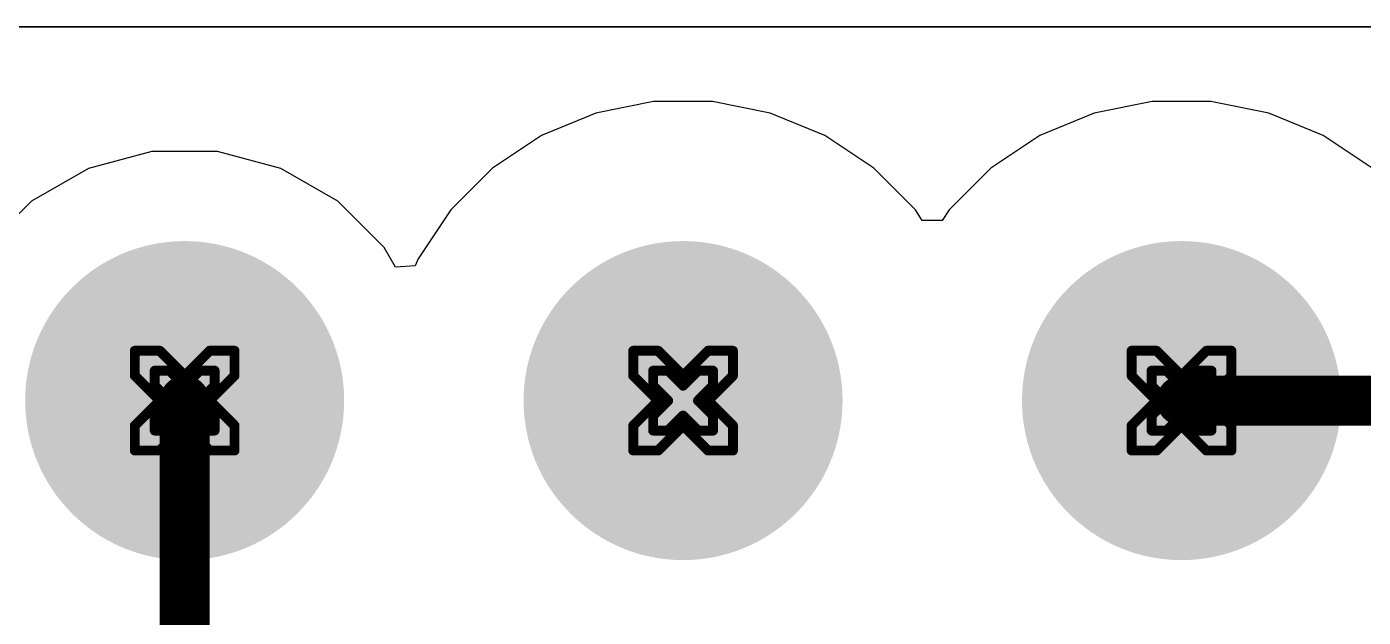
# Model space of a CAD drawing. Header units: inches. Extents: x 0 to 212, y 0 to 208.
# Drawn here: x 2.3652 to 2.6333, y 3.5769 to 3.6953 of the extents above; entities that cross this region are included whole.
import ezdxf

# ---------------------------------------------------------------- set-up
doc = ezdxf.new("R2010")
doc.units = ezdxf.units.IN
doc.header["$MEASUREMENT"] = 0
for name, color, linetype in [('Bottom Layer', 5, 'Continuous'), ('Bottom Solder', 6, 'Continuous'), ('Drill Drawing', 1, 'Continuous'), ('Multi-Layer', 9, 'Continuous'), ('Pad Holes', 156, 'Continuous'), ('Top Layer', 1, 'Continuous'), ('Top Solder', 216, 'Continuous')]:
    doc.layers.add(name, color=color, linetype=linetype)

# ---------------------------------------------------------------- blocks, each defined once
blk = doc.blocks.new('HC_RJ45_5622_1_6_Y_109')
at = {"layer": 'Bottom Layer'}
h = blk.add_hatch(color=5, dxfattribs=at)
edge = h.paths.add_edge_path()
edge.add_arc((-0.175, 0.075), 0.03, 0, 360)
h = blk.add_hatch(color=5, dxfattribs=at)
edge = h.paths.add_edge_path()
edge.add_arc((-0.075, 0.075), 0.03, 0, 360)
h = blk.add_hatch(color=5, dxfattribs=at)
edge = h.paths.add_edge_path()
edge.add_arc((0.025, 0.075), 0.03, 0, 360)
at = {"layer": 'Bottom Solder'}
h = blk.add_hatch(color=6, dxfattribs=at)
edge = h.paths.add_edge_path()
edge.add_arc((-0.175, 0.075), 0.032, 0, 360)
h = blk.add_hatch(color=6, dxfattribs=at)
edge = h.paths.add_edge_path()
edge.add_arc((-0.075, 0.075), 0.032, 0, 360)
h = blk.add_hatch(color=6, dxfattribs=at)
edge = h.paths.add_edge_path()
edge.add_arc((0.025, 0.075), 0.032, 0, 360)
at = {"layer": 'Multi-Layer'}
h = blk.add_hatch(color=9, dxfattribs=at)
edge = h.paths.add_edge_path()
edge.add_arc((-0.175, 0.075), 0.03, 0, 360)
h = blk.add_hatch(color=9, dxfattribs=at)
edge = h.paths.add_edge_path()
edge.add_arc((-0.075, 0.075), 0.03, 0, 360)
h = blk.add_hatch(color=9, dxfattribs=at)
edge = h.paths.add_edge_path()
edge.add_arc((0.025, 0.075), 0.03, 0, 360)
at = {"layer": 'Pad Holes'}
h = blk.add_hatch(color=7, dxfattribs=at)
edge = h.paths.add_edge_path()
edge.add_arc((-0.175, 0.075), 0.01969, 0, 360)
h = blk.add_hatch(color=7, dxfattribs=at)
edge = h.paths.add_edge_path()
edge.add_arc((-0.075, 0.075), 0.01969, 0, 360)
h = blk.add_hatch(color=7, dxfattribs=at)
edge = h.paths.add_edge_path()
edge.add_arc((0.025, 0.075), 0.01969, 0, 360)
at = {"layer": 'Top Layer'}
h = blk.add_hatch(color=1, dxfattribs=at)
edge = h.paths.add_edge_path()
edge.add_arc((-0.175, 0.075), 0.03, 0, 360)
h = blk.add_hatch(color=1, dxfattribs=at)
edge = h.paths.add_edge_path()
edge.add_arc((-0.075, 0.075), 0.03, 0, 360)
h = blk.add_hatch(color=1, dxfattribs=at)
edge = h.paths.add_edge_path()
edge.add_arc((0.025, 0.075), 0.03, 0, 360)
at = {"layer": 'Top Solder'}
h = blk.add_hatch(color=216, dxfattribs=at)
edge = h.paths.add_edge_path()
edge.add_arc((-0.175, 0.075), 0.032, 0, 360)
h = blk.add_hatch(color=216, dxfattribs=at)
edge = h.paths.add_edge_path()
edge.add_arc((-0.075, 0.075), 0.032, 0, 360)
h = blk.add_hatch(color=216, dxfattribs=at)
edge = h.paths.add_edge_path()
edge.add_arc((0.025, 0.075), 0.032, 0, 360)

msp = doc.modelspace()

# ---------------------------------------------------------------- linework, layer by layer
at = {"layer": 'Bottom Layer'}
for p, q in [((2.49093, 3.68031), (2.47934, 3.67801)), ((2.50275, 3.68031), (2.49093, 3.68031)), ((2.51434, 3.67801), (2.50275, 3.68031)), ((2.59093, 3.68031), (2.57934, 3.67801)), ((2.60275, 3.68031), (2.59093, 3.68031)), ((2.61434, 3.67801), (2.60275, 3.68031)), ((2.47934, 3.67801), (2.46842, 3.67349)), ((2.52526, 3.67349), (2.51434, 3.67801)), ((2.57934, 3.67801), (2.56842, 3.67349)), ((2.62526, 3.67349), (2.61434, 3.67801)), ((2.46842, 3.67349), (2.45859, 3.66692)), ((2.53508, 3.66692), (2.52526, 3.67349)), ((2.56842, 3.67349), (2.55859, 3.66692)), ((2.63509, 3.66692), (2.62526, 3.67349)), ((2.39026, 3.67031), (2.37754, 3.66691)), ((2.40342, 3.67031), (2.39026, 3.67031)), ((2.41614, 3.66691), (2.40342, 3.67031)), ((2.37754, 3.66691), (2.36614, 3.66032)), ((2.42754, 3.66032), (2.41614, 3.66691)), ((2.45859, 3.66692), (2.45023, 3.65856)), ((2.54344, 3.65856), (2.53508, 3.66692)), ((2.55859, 3.66692), (2.55024, 3.65856)), ((2.36614, 3.66032), (2.35683, 3.65102)), ((2.43685, 3.65102), (2.42754, 3.66032)), ((2.45023, 3.65856), (2.44367, 3.64874)), ((2.54484, 3.65647), (2.54344, 3.65856)), ((2.55024, 3.65856), (2.54884, 3.65647)), ((2.54884, 3.65647), (2.54484, 3.65647)), ((2.43911, 3.64711), (2.43685, 3.65102)), ((2.4431, 3.64737), (2.43911, 3.64711)), ((2.44367, 3.64874), (2.4431, 3.64737))]:
    msp.add_line(p, q, dxfattribs=at)
at = {"layer": 'Drill Drawing'}
for points in [[(2.38684, 3.62531, 0.002, 0.002, 0), (2.38684, 3.63031, 0.002, 0.002, 0)], [(2.38684, 3.63031, 0.002, 0.002, 0), (2.39184, 3.63031, 0.002, 0.002, 0)], [(2.39184, 3.63031, 0.002, 0.002, 0), (2.39684, 3.62531, 0.002, 0.002, 0)], [(2.39684, 3.62531, 0.002, 0.002, 0), (2.40184, 3.63031, 0.002, 0.002, 0)], [(2.40184, 3.63031, 0.002, 0.002, 0), (2.40684, 3.63031, 0.002, 0.002, 0)], [(2.40684, 3.62531, 0.002, 0.002, 0), (2.40684, 3.63031, 0.002, 0.002, 0)], [(2.48684, 3.62531, 0.002, 0.002, 0), (2.48684, 3.63031, 0.002, 0.002, 0)], [(2.48684, 3.63031, 0.002, 0.002, 0), (2.49184, 3.63031, 0.002, 0.002, 0)], [(2.49184, 3.63031, 0.002, 0.002, 0), (2.49684, 3.62531, 0.002, 0.002, 0)], [(2.49684, 3.62531, 0.002, 0.002, 0), (2.50184, 3.63031, 0.002, 0.002, 0)], [(2.50184, 3.63031, 0.002, 0.002, 0), (2.50684, 3.63031, 0.002, 0.002, 0)], [(2.50684, 3.62531, 0.002, 0.002, 0), (2.50684, 3.63031, 0.002, 0.002, 0)], [(2.58684, 3.62531, 0.002, 0.002, 0), (2.58684, 3.63031, 0.002, 0.002, 0)], [(2.58684, 3.63031, 0.002, 0.002, 0), (2.59184, 3.63031, 0.002, 0.002, 0)], [(2.59184, 3.63031, 0.002, 0.002, 0), (2.59684, 3.62531, 0.002, 0.002, 0)], [(2.59684, 3.62531, 0.002, 0.002, 0), (2.60184, 3.63031, 0.002, 0.002, 0)], [(2.60184, 3.63031, 0.002, 0.002, 0), (2.60684, 3.63031, 0.002, 0.002, 0)], [(2.60684, 3.62531, 0.002, 0.002, 0), (2.60684, 3.63031, 0.002, 0.002, 0)], [(2.38684, 3.62531, 0.002, 0.002, 0), (2.39184, 3.62031, 0.002, 0.002, 0)], [(2.39084, 3.62331, 0.002, 0.002, 0), (2.39084, 3.62631, 0.002, 0.002, 0)], [(2.39084, 3.62631, 0.002, 0.002, 0), (2.39384, 3.62631, 0.002, 0.002, 0)], [(2.39384, 3.62631, 0.002, 0.002, 0), (2.39684, 3.62331, 0.002, 0.002, 0)], [(2.39684, 3.62331, 0.002, 0.002, 0), (2.39984, 3.62631, 0.002, 0.002, 0)], [(2.39984, 3.62631, 0.002, 0.002, 0), (2.40284, 3.62631, 0.002, 0.002, 0)], [(2.40184, 3.62031, 0.002, 0.002, 0), (2.40684, 3.62531, 0.002, 0.002, 0)], [(2.40284, 3.62331, 0.002, 0.002, 0), (2.40284, 3.62631, 0.002, 0.002, 0)], [(2.48684, 3.62531, 0.002, 0.002, 0), (2.49184, 3.62031, 0.002, 0.002, 0)], [(2.49084, 3.62331, 0.002, 0.002, 0), (2.49084, 3.62631, 0.002, 0.002, 0)], [(2.49084, 3.62631, 0.002, 0.002, 0), (2.49384, 3.62631, 0.002, 0.002, 0)], [(2.49384, 3.62631, 0.002, 0.002, 0), (2.49684, 3.62331, 0.002, 0.002, 0)], [(2.49684, 3.62331, 0.002, 0.002, 0), (2.49984, 3.62631, 0.002, 0.002, 0)], [(2.49984, 3.62631, 0.002, 0.002, 0), (2.50284, 3.62631, 0.002, 0.002, 0)], [(2.50184, 3.62031, 0.002, 0.002, 0), (2.50684, 3.62531, 0.002, 0.002, 0)], [(2.50284, 3.62331, 0.002, 0.002, 0), (2.50284, 3.62631, 0.002, 0.002, 0)], [(2.58684, 3.62531, 0.002, 0.002, 0), (2.59184, 3.62031, 0.002, 0.002, 0)], [(2.59084, 3.62331, 0.002, 0.002, 0), (2.59084, 3.62631, 0.002, 0.002, 0)], [(2.59084, 3.62631, 0.002, 0.002, 0), (2.59384, 3.62631, 0.002, 0.002, 0)], [(2.59384, 3.62631, 0.002, 0.002, 0), (2.59684, 3.62331, 0.002, 0.002, 0)], [(2.59684, 3.62331, 0.002, 0.002, 0), (2.59984, 3.62631, 0.002, 0.002, 0)], [(2.59984, 3.62631, 0.002, 0.002, 0), (2.60284, 3.62631, 0.002, 0.002, 0)], [(2.60184, 3.62031, 0.002, 0.002, 0), (2.60684, 3.62531, 0.002, 0.002, 0)], [(2.60284, 3.62331, 0.002, 0.002, 0), (2.60284, 3.62631, 0.002, 0.002, 0)], [(2.39084, 3.62331, 0.002, 0.002, 0), (2.39384, 3.62031, 0.002, 0.002, 0)], [(2.39984, 3.62031, 0.002, 0.002, 0), (2.40284, 3.62331, 0.002, 0.002, 0)], [(2.49084, 3.62331, 0.002, 0.002, 0), (2.49384, 3.62031, 0.002, 0.002, 0)], [(2.49984, 3.62031, 0.002, 0.002, 0), (2.50284, 3.62331, 0.002, 0.002, 0)], [(2.59084, 3.62331, 0.002, 0.002, 0), (2.59384, 3.62031, 0.002, 0.002, 0)], [(2.59984, 3.62031, 0.002, 0.002, 0), (2.60284, 3.62331, 0.002, 0.002, 0)], [(2.38684, 3.61531, 0.002, 0.002, 0), (2.39184, 3.62031, 0.002, 0.002, 0)], [(2.39084, 3.61731, 0.002, 0.002, 0), (2.39384, 3.62031, 0.002, 0.002, 0)], [(2.39984, 3.62031, 0.002, 0.002, 0), (2.40284, 3.61731, 0.002, 0.002, 0)], [(2.40184, 3.62031, 0.002, 0.002, 0), (2.40684, 3.61531, 0.002, 0.002, 0)], [(2.48684, 3.61531, 0.002, 0.002, 0), (2.49184, 3.62031, 0.002, 0.002, 0)], [(2.49084, 3.61731, 0.002, 0.002, 0), (2.49384, 3.62031, 0.002, 0.002, 0)], [(2.49984, 3.62031, 0.002, 0.002, 0), (2.50284, 3.61731, 0.002, 0.002, 0)], [(2.50184, 3.62031, 0.002, 0.002, 0), (2.50684, 3.61531, 0.002, 0.002, 0)], [(2.58684, 3.61531, 0.002, 0.002, 0), (2.59184, 3.62031, 0.002, 0.002, 0)], [(2.59084, 3.61731, 0.002, 0.002, 0), (2.59384, 3.62031, 0.002, 0.002, 0)], [(2.59984, 3.62031, 0.002, 0.002, 0), (2.60284, 3.61731, 0.002, 0.002, 0)], [(2.60184, 3.62031, 0.002, 0.002, 0), (2.60684, 3.61531, 0.002, 0.002, 0)], [(2.39084, 3.61431, 0.002, 0.002, 0), (2.39084, 3.61731, 0.002, 0.002, 0)], [(2.39384, 3.61431, 0.002, 0.002, 0), (2.39684, 3.61731, 0.002, 0.002, 0)], [(2.39684, 3.61731, 0.002, 0.002, 0), (2.39984, 3.61431, 0.002, 0.002, 0)], [(2.40284, 3.61431, 0.002, 0.002, 0), (2.40284, 3.61731, 0.002, 0.002, 0)], [(2.49084, 3.61431, 0.002, 0.002, 0), (2.49084, 3.61731, 0.002, 0.002, 0)], [(2.49384, 3.61431, 0.002, 0.002, 0), (2.49684, 3.61731, 0.002, 0.002, 0)], [(2.49684, 3.61731, 0.002, 0.002, 0), (2.49984, 3.61431, 0.002, 0.002, 0)], [(2.50284, 3.61431, 0.002, 0.002, 0), (2.50284, 3.61731, 0.002, 0.002, 0)], [(2.59084, 3.61431, 0.002, 0.002, 0), (2.59084, 3.61731, 0.002, 0.002, 0)], [(2.59384, 3.61431, 0.002, 0.002, 0), (2.59684, 3.61731, 0.002, 0.002, 0)], [(2.59684, 3.61731, 0.002, 0.002, 0), (2.59984, 3.61431, 0.002, 0.002, 0)], [(2.60284, 3.61431, 0.002, 0.002, 0), (2.60284, 3.61731, 0.002, 0.002, 0)], [(2.38684, 3.61031, 0.002, 0.002, 0), (2.38684, 3.61531, 0.002, 0.002, 0)], [(2.39084, 3.61431, 0.002, 0.002, 0), (2.39384, 3.61431, 0.002, 0.002, 0)], [(2.39184, 3.61031, 0.002, 0.002, 0), (2.39684, 3.61531, 0.002, 0.002, 0)], [(2.39684, 3.61531, 0.002, 0.002, 0), (2.40184, 3.61031, 0.002, 0.002, 0)], [(2.39984, 3.61431, 0.002, 0.002, 0), (2.40284, 3.61431, 0.002, 0.002, 0)], [(2.40684, 3.61031, 0.002, 0.002, 0), (2.40684, 3.61531, 0.002, 0.002, 0)], [(2.48684, 3.61031, 0.002, 0.002, 0), (2.48684, 3.61531, 0.002, 0.002, 0)], [(2.49084, 3.61431, 0.002, 0.002, 0), (2.49384, 3.61431, 0.002, 0.002, 0)], [(2.49184, 3.61031, 0.002, 0.002, 0), (2.49684, 3.61531, 0.002, 0.002, 0)], [(2.49684, 3.61531, 0.002, 0.002, 0), (2.50184, 3.61031, 0.002, 0.002, 0)], [(2.49984, 3.61431, 0.002, 0.002, 0), (2.50284, 3.61431, 0.002, 0.002, 0)], [(2.50684, 3.61031, 0.002, 0.002, 0), (2.50684, 3.61531, 0.002, 0.002, 0)], [(2.58684, 3.61031, 0.002, 0.002, 0), (2.58684, 3.61531, 0.002, 0.002, 0)], [(2.59084, 3.61431, 0.002, 0.002, 0), (2.59384, 3.61431, 0.002, 0.002, 0)], [(2.59184, 3.61031, 0.002, 0.002, 0), (2.59684, 3.61531, 0.002, 0.002, 0)], [(2.59684, 3.61531, 0.002, 0.002, 0), (2.60184, 3.61031, 0.002, 0.002, 0)], [(2.59984, 3.61431, 0.002, 0.002, 0), (2.60284, 3.61431, 0.002, 0.002, 0)], [(2.60684, 3.61031, 0.002, 0.002, 0), (2.60684, 3.61531, 0.002, 0.002, 0)], [(2.38684, 3.61031, 0.002, 0.002, 0), (2.39184, 3.61031, 0.002, 0.002, 0)], [(2.40184, 3.61031, 0.002, 0.002, 0), (2.40684, 3.61031, 0.002, 0.002, 0)], [(2.48684, 3.61031, 0.002, 0.002, 0), (2.49184, 3.61031, 0.002, 0.002, 0)], [(2.50184, 3.61031, 0.002, 0.002, 0), (2.50684, 3.61031, 0.002, 0.002, 0)], [(2.58684, 3.61031, 0.002, 0.002, 0), (2.59184, 3.61031, 0.002, 0.002, 0)], [(2.60184, 3.61031, 0.002, 0.002, 0), (2.60684, 3.61031, 0.002, 0.002, 0)]]:
    msp.add_lwpolyline(points, format="xyseb", dxfattribs=at)
for points in [[(2.38634, 3.63031, 0.001, 0.001, 1), (2.38734, 3.63031, 0.001, 0.001, 1)], [(2.38634, 3.63031, 0.001, 0.001, 1), (2.38734, 3.63031, 0.001, 0.001, 1)], [(2.39134, 3.63031, 0.001, 0.001, 1), (2.39234, 3.63031, 0.001, 0.001, 1)], [(2.39134, 3.63031, 0.001, 0.001, 1), (2.39234, 3.63031, 0.001, 0.001, 1)], [(2.40134, 3.63031, 0.001, 0.001, 1), (2.40234, 3.63031, 0.001, 0.001, 1)], [(2.40134, 3.63031, 0.001, 0.001, 1), (2.40234, 3.63031, 0.001, 0.001, 1)], [(2.40634, 3.63031, 0.001, 0.001, 1), (2.40734, 3.63031, 0.001, 0.001, 1)], [(2.40634, 3.63031, 0.001, 0.001, 1), (2.40734, 3.63031, 0.001, 0.001, 1)], [(2.48634, 3.63031, 0.001, 0.001, 1), (2.48734, 3.63031, 0.001, 0.001, 1)], [(2.48634, 3.63031, 0.001, 0.001, 1), (2.48734, 3.63031, 0.001, 0.001, 1)], [(2.49134, 3.63031, 0.001, 0.001, 1), (2.49234, 3.63031, 0.001, 0.001, 1)], [(2.49134, 3.63031, 0.001, 0.001, 1), (2.49234, 3.63031, 0.001, 0.001, 1)], [(2.50134, 3.63031, 0.001, 0.001, 1), (2.50234, 3.63031, 0.001, 0.001, 1)], [(2.50134, 3.63031, 0.001, 0.001, 1), (2.50234, 3.63031, 0.001, 0.001, 1)], [(2.50634, 3.63031, 0.001, 0.001, 1), (2.50734, 3.63031, 0.001, 0.001, 1)], [(2.50634, 3.63031, 0.001, 0.001, 1), (2.50734, 3.63031, 0.001, 0.001, 1)], [(2.58634, 3.63031, 0.001, 0.001, 1), (2.58734, 3.63031, 0.001, 0.001, 1)], [(2.58634, 3.63031, 0.001, 0.001, 1), (2.58734, 3.63031, 0.001, 0.001, 1)], [(2.59134, 3.63031, 0.001, 0.001, 1), (2.59234, 3.63031, 0.001, 0.001, 1)], [(2.59134, 3.63031, 0.001, 0.001, 1), (2.59234, 3.63031, 0.001, 0.001, 1)], [(2.60134, 3.63031, 0.001, 0.001, 1), (2.60234, 3.63031, 0.001, 0.001, 1)], [(2.60134, 3.63031, 0.001, 0.001, 1), (2.60234, 3.63031, 0.001, 0.001, 1)], [(2.60634, 3.63031, 0.001, 0.001, 1), (2.60734, 3.63031, 0.001, 0.001, 1)], [(2.60634, 3.63031, 0.001, 0.001, 1), (2.60734, 3.63031, 0.001, 0.001, 1)], [(2.38634, 3.62531, 0.001, 0.001, 1), (2.38734, 3.62531, 0.001, 0.001, 1)], [(2.38634, 3.62531, 0.001, 0.001, 1), (2.38734, 3.62531, 0.001, 0.001, 1)], [(2.39034, 3.62631, 0.001, 0.001, 1), (2.39134, 3.62631, 0.001, 0.001, 1)], [(2.39034, 3.62631, 0.001, 0.001, 1), (2.39134, 3.62631, 0.001, 0.001, 1)], [(2.39334, 3.62631, 0.001, 0.001, 1), (2.39434, 3.62631, 0.001, 0.001, 1)], [(2.39334, 3.62631, 0.001, 0.001, 1), (2.39434, 3.62631, 0.001, 0.001, 1)], [(2.39634, 3.62531, 0.001, 0.001, 1), (2.39734, 3.62531, 0.001, 0.001, 1)], [(2.39634, 3.62531, 0.001, 0.001, 1), (2.39734, 3.62531, 0.001, 0.001, 1)], [(2.39934, 3.62631, 0.001, 0.001, 1), (2.40034, 3.62631, 0.001, 0.001, 1)], [(2.39934, 3.62631, 0.001, 0.001, 1), (2.40034, 3.62631, 0.001, 0.001, 1)], [(2.40234, 3.62631, 0.001, 0.001, 1), (2.40334, 3.62631, 0.001, 0.001, 1)], [(2.40234, 3.62631, 0.001, 0.001, 1), (2.40334, 3.62631, 0.001, 0.001, 1)], [(2.40634, 3.62531, 0.001, 0.001, 1), (2.40734, 3.62531, 0.001, 0.001, 1)], [(2.40634, 3.62531, 0.001, 0.001, 1), (2.40734, 3.62531, 0.001, 0.001, 1)], [(2.48634, 3.62531, 0.001, 0.001, 1), (2.48734, 3.62531, 0.001, 0.001, 1)], [(2.48634, 3.62531, 0.001, 0.001, 1), (2.48734, 3.62531, 0.001, 0.001, 1)], [(2.49034, 3.62631, 0.001, 0.001, 1), (2.49134, 3.62631, 0.001, 0.001, 1)], [(2.49034, 3.62631, 0.001, 0.001, 1), (2.49134, 3.62631, 0.001, 0.001, 1)], [(2.49334, 3.62631, 0.001, 0.001, 1), (2.49434, 3.62631, 0.001, 0.001, 1)], [(2.49334, 3.62631, 0.001, 0.001, 1), (2.49434, 3.62631, 0.001, 0.001, 1)], [(2.49634, 3.62531, 0.001, 0.001, 1), (2.49734, 3.62531, 0.001, 0.001, 1)], [(2.49634, 3.62531, 0.001, 0.001, 1), (2.49734, 3.62531, 0.001, 0.001, 1)], [(2.49934, 3.62631, 0.001, 0.001, 1), (2.50034, 3.62631, 0.001, 0.001, 1)], [(2.49934, 3.62631, 0.001, 0.001, 1), (2.50034, 3.62631, 0.001, 0.001, 1)], [(2.50234, 3.62631, 0.001, 0.001, 1), (2.50334, 3.62631, 0.001, 0.001, 1)], [(2.50234, 3.62631, 0.001, 0.001, 1), (2.50334, 3.62631, 0.001, 0.001, 1)], [(2.50634, 3.62531, 0.001, 0.001, 1), (2.50734, 3.62531, 0.001, 0.001, 1)], [(2.50634, 3.62531, 0.001, 0.001, 1), (2.50734, 3.62531, 0.001, 0.001, 1)], [(2.58634, 3.62531, 0.001, 0.001, 1), (2.58734, 3.62531, 0.001, 0.001, 1)], [(2.58634, 3.62531, 0.001, 0.001, 1), (2.58734, 3.62531, 0.001, 0.001, 1)], [(2.59034, 3.62631, 0.001, 0.001, 1), (2.59134, 3.62631, 0.001, 0.001, 1)], [(2.59034, 3.62631, 0.001, 0.001, 1), (2.59134, 3.62631, 0.001, 0.001, 1)], [(2.59334, 3.62631, 0.001, 0.001, 1), (2.59434, 3.62631, 0.001, 0.001, 1)], [(2.59334, 3.62631, 0.001, 0.001, 1), (2.59434, 3.62631, 0.001, 0.001, 1)], [(2.59634, 3.62531, 0.001, 0.001, 1), (2.59734, 3.62531, 0.001, 0.001, 1)], [(2.59634, 3.62531, 0.001, 0.001, 1), (2.59734, 3.62531, 0.001, 0.001, 1)], [(2.59934, 3.62631, 0.001, 0.001, 1), (2.60034, 3.62631, 0.001, 0.001, 1)], [(2.59934, 3.62631, 0.001, 0.001, 1), (2.60034, 3.62631, 0.001, 0.001, 1)], [(2.60234, 3.62631, 0.001, 0.001, 1), (2.60334, 3.62631, 0.001, 0.001, 1)], [(2.60234, 3.62631, 0.001, 0.001, 1), (2.60334, 3.62631, 0.001, 0.001, 1)], [(2.60634, 3.62531, 0.001, 0.001, 1), (2.60734, 3.62531, 0.001, 0.001, 1)], [(2.60634, 3.62531, 0.001, 0.001, 1), (2.60734, 3.62531, 0.001, 0.001, 1)], [(2.39034, 3.62331, 0.001, 0.001, 1), (2.39134, 3.62331, 0.001, 0.001, 1)], [(2.39034, 3.62331, 0.001, 0.001, 1), (2.39134, 3.62331, 0.001, 0.001, 1)], [(2.39634, 3.62331, 0.001, 0.001, 1), (2.39734, 3.62331, 0.001, 0.001, 1)], [(2.39634, 3.62331, 0.001, 0.001, 1), (2.39734, 3.62331, 0.001, 0.001, 1)], [(2.40234, 3.62331, 0.001, 0.001, 1), (2.40334, 3.62331, 0.001, 0.001, 1)], [(2.40234, 3.62331, 0.001, 0.001, 1), (2.40334, 3.62331, 0.001, 0.001, 1)], [(2.49034, 3.62331, 0.001, 0.001, 1), (2.49134, 3.62331, 0.001, 0.001, 1)], [(2.49034, 3.62331, 0.001, 0.001, 1), (2.49134, 3.62331, 0.001, 0.001, 1)], [(2.49634, 3.62331, 0.001, 0.001, 1), (2.49734, 3.62331, 0.001, 0.001, 1)], [(2.49634, 3.62331, 0.001, 0.001, 1), (2.49734, 3.62331, 0.001, 0.001, 1)], [(2.50234, 3.62331, 0.001, 0.001, 1), (2.50334, 3.62331, 0.001, 0.001, 1)], [(2.50234, 3.62331, 0.001, 0.001, 1), (2.50334, 3.62331, 0.001, 0.001, 1)], [(2.59034, 3.62331, 0.001, 0.001, 1), (2.59134, 3.62331, 0.001, 0.001, 1)], [(2.59034, 3.62331, 0.001, 0.001, 1), (2.59134, 3.62331, 0.001, 0.001, 1)], [(2.59634, 3.62331, 0.001, 0.001, 1), (2.59734, 3.62331, 0.001, 0.001, 1)], [(2.59634, 3.62331, 0.001, 0.001, 1), (2.59734, 3.62331, 0.001, 0.001, 1)], [(2.60234, 3.62331, 0.001, 0.001, 1), (2.60334, 3.62331, 0.001, 0.001, 1)], [(2.60234, 3.62331, 0.001, 0.001, 1), (2.60334, 3.62331, 0.001, 0.001, 1)], [(2.39134, 3.62031, 0.001, 0.001, 1), (2.39234, 3.62031, 0.001, 0.001, 1)], [(2.39134, 3.62031, 0.001, 0.001, 1), (2.39234, 3.62031, 0.001, 0.001, 1)], [(2.39334, 3.62031, 0.001, 0.001, 1), (2.39434, 3.62031, 0.001, 0.001, 1)], [(2.39334, 3.62031, 0.001, 0.001, 1), (2.39434, 3.62031, 0.001, 0.001, 1)], [(2.39934, 3.62031, 0.001, 0.001, 1), (2.40034, 3.62031, 0.001, 0.001, 1)], [(2.39934, 3.62031, 0.001, 0.001, 1), (2.40034, 3.62031, 0.001, 0.001, 1)], [(2.40134, 3.62031, 0.001, 0.001, 1), (2.40234, 3.62031, 0.001, 0.001, 1)], [(2.40134, 3.62031, 0.001, 0.001, 1), (2.40234, 3.62031, 0.001, 0.001, 1)], [(2.49134, 3.62031, 0.001, 0.001, 1), (2.49234, 3.62031, 0.001, 0.001, 1)], [(2.49134, 3.62031, 0.001, 0.001, 1), (2.49234, 3.62031, 0.001, 0.001, 1)], [(2.49334, 3.62031, 0.001, 0.001, 1), (2.49434, 3.62031, 0.001, 0.001, 1)], [(2.49334, 3.62031, 0.001, 0.001, 1), (2.49434, 3.62031, 0.001, 0.001, 1)], [(2.49934, 3.62031, 0.001, 0.001, 1), (2.50034, 3.62031, 0.001, 0.001, 1)], [(2.49934, 3.62031, 0.001, 0.001, 1), (2.50034, 3.62031, 0.001, 0.001, 1)], [(2.50134, 3.62031, 0.001, 0.001, 1), (2.50234, 3.62031, 0.001, 0.001, 1)], [(2.50134, 3.62031, 0.001, 0.001, 1), (2.50234, 3.62031, 0.001, 0.001, 1)], [(2.59134, 3.62031, 0.001, 0.001, 1), (2.59234, 3.62031, 0.001, 0.001, 1)], [(2.59134, 3.62031, 0.001, 0.001, 1), (2.59234, 3.62031, 0.001, 0.001, 1)], [(2.59334, 3.62031, 0.001, 0.001, 1), (2.59434, 3.62031, 0.001, 0.001, 1)], [(2.59334, 3.62031, 0.001, 0.001, 1), (2.59434, 3.62031, 0.001, 0.001, 1)], [(2.59934, 3.62031, 0.001, 0.001, 1), (2.60034, 3.62031, 0.001, 0.001, 1)], [(2.59934, 3.62031, 0.001, 0.001, 1), (2.60034, 3.62031, 0.001, 0.001, 1)], [(2.60134, 3.62031, 0.001, 0.001, 1), (2.60234, 3.62031, 0.001, 0.001, 1)], [(2.60134, 3.62031, 0.001, 0.001, 1), (2.60234, 3.62031, 0.001, 0.001, 1)], [(2.39034, 3.61731, 0.001, 0.001, 1), (2.39134, 3.61731, 0.001, 0.001, 1)], [(2.39034, 3.61731, 0.001, 0.001, 1), (2.39134, 3.61731, 0.001, 0.001, 1)], [(2.39634, 3.61731, 0.001, 0.001, 1), (2.39734, 3.61731, 0.001, 0.001, 1)], [(2.39634, 3.61731, 0.001, 0.001, 1), (2.39734, 3.61731, 0.001, 0.001, 1)], [(2.40234, 3.61731, 0.001, 0.001, 1), (2.40334, 3.61731, 0.001, 0.001, 1)], [(2.40234, 3.61731, 0.001, 0.001, 1), (2.40334, 3.61731, 0.001, 0.001, 1)], [(2.49034, 3.61731, 0.001, 0.001, 1), (2.49134, 3.61731, 0.001, 0.001, 1)], [(2.49034, 3.61731, 0.001, 0.001, 1), (2.49134, 3.61731, 0.001, 0.001, 1)], [(2.49634, 3.61731, 0.001, 0.001, 1), (2.49734, 3.61731, 0.001, 0.001, 1)], [(2.49634, 3.61731, 0.001, 0.001, 1), (2.49734, 3.61731, 0.001, 0.001, 1)], [(2.50234, 3.61731, 0.001, 0.001, 1), (2.50334, 3.61731, 0.001, 0.001, 1)], [(2.50234, 3.61731, 0.001, 0.001, 1), (2.50334, 3.61731, 0.001, 0.001, 1)], [(2.59034, 3.61731, 0.001, 0.001, 1), (2.59134, 3.61731, 0.001, 0.001, 1)], [(2.59034, 3.61731, 0.001, 0.001, 1), (2.59134, 3.61731, 0.001, 0.001, 1)], [(2.59634, 3.61731, 0.001, 0.001, 1), (2.59734, 3.61731, 0.001, 0.001, 1)], [(2.59634, 3.61731, 0.001, 0.001, 1), (2.59734, 3.61731, 0.001, 0.001, 1)], [(2.60234, 3.61731, 0.001, 0.001, 1), (2.60334, 3.61731, 0.001, 0.001, 1)], [(2.60234, 3.61731, 0.001, 0.001, 1), (2.60334, 3.61731, 0.001, 0.001, 1)], [(2.38634, 3.61531, 0.001, 0.001, 1), (2.38734, 3.61531, 0.001, 0.001, 1)], [(2.38634, 3.61531, 0.001, 0.001, 1), (2.38734, 3.61531, 0.001, 0.001, 1)], [(2.39034, 3.61431, 0.001, 0.001, 1), (2.39134, 3.61431, 0.001, 0.001, 1)], [(2.39034, 3.61431, 0.001, 0.001, 1), (2.39134, 3.61431, 0.001, 0.001, 1)], [(2.39334, 3.61431, 0.001, 0.001, 1), (2.39434, 3.61431, 0.001, 0.001, 1)], [(2.39334, 3.61431, 0.001, 0.001, 1), (2.39434, 3.61431, 0.001, 0.001, 1)], [(2.39634, 3.61531, 0.001, 0.001, 1), (2.39734, 3.61531, 0.001, 0.001, 1)], [(2.39634, 3.61531, 0.001, 0.001, 1), (2.39734, 3.61531, 0.001, 0.001, 1)], [(2.39934, 3.61431, 0.001, 0.001, 1), (2.40034, 3.61431, 0.001, 0.001, 1)], [(2.39934, 3.61431, 0.001, 0.001, 1), (2.40034, 3.61431, 0.001, 0.001, 1)], [(2.40234, 3.61431, 0.001, 0.001, 1), (2.40334, 3.61431, 0.001, 0.001, 1)], [(2.40234, 3.61431, 0.001, 0.001, 1), (2.40334, 3.61431, 0.001, 0.001, 1)], [(2.40634, 3.61531, 0.001, 0.001, 1), (2.40734, 3.61531, 0.001, 0.001, 1)], [(2.40634, 3.61531, 0.001, 0.001, 1), (2.40734, 3.61531, 0.001, 0.001, 1)], [(2.48634, 3.61531, 0.001, 0.001, 1), (2.48734, 3.61531, 0.001, 0.001, 1)], [(2.48634, 3.61531, 0.001, 0.001, 1), (2.48734, 3.61531, 0.001, 0.001, 1)], [(2.49034, 3.61431, 0.001, 0.001, 1), (2.49134, 3.61431, 0.001, 0.001, 1)], [(2.49034, 3.61431, 0.001, 0.001, 1), (2.49134, 3.61431, 0.001, 0.001, 1)], [(2.49334, 3.61431, 0.001, 0.001, 1), (2.49434, 3.61431, 0.001, 0.001, 1)], [(2.49334, 3.61431, 0.001, 0.001, 1), (2.49434, 3.61431, 0.001, 0.001, 1)], [(2.49634, 3.61531, 0.001, 0.001, 1), (2.49734, 3.61531, 0.001, 0.001, 1)], [(2.49634, 3.61531, 0.001, 0.001, 1), (2.49734, 3.61531, 0.001, 0.001, 1)], [(2.49934, 3.61431, 0.001, 0.001, 1), (2.50034, 3.61431, 0.001, 0.001, 1)], [(2.49934, 3.61431, 0.001, 0.001, 1), (2.50034, 3.61431, 0.001, 0.001, 1)], [(2.50234, 3.61431, 0.001, 0.001, 1), (2.50334, 3.61431, 0.001, 0.001, 1)], [(2.50234, 3.61431, 0.001, 0.001, 1), (2.50334, 3.61431, 0.001, 0.001, 1)], [(2.50634, 3.61531, 0.001, 0.001, 1), (2.50734, 3.61531, 0.001, 0.001, 1)], [(2.50634, 3.61531, 0.001, 0.001, 1), (2.50734, 3.61531, 0.001, 0.001, 1)], [(2.58634, 3.61531, 0.001, 0.001, 1), (2.58734, 3.61531, 0.001, 0.001, 1)], [(2.58634, 3.61531, 0.001, 0.001, 1), (2.58734, 3.61531, 0.001, 0.001, 1)], [(2.59034, 3.61431, 0.001, 0.001, 1), (2.59134, 3.61431, 0.001, 0.001, 1)], [(2.59034, 3.61431, 0.001, 0.001, 1), (2.59134, 3.61431, 0.001, 0.001, 1)], [(2.59334, 3.61431, 0.001, 0.001, 1), (2.59434, 3.61431, 0.001, 0.001, 1)], [(2.59334, 3.61431, 0.001, 0.001, 1), (2.59434, 3.61431, 0.001, 0.001, 1)], [(2.59634, 3.61531, 0.001, 0.001, 1), (2.59734, 3.61531, 0.001, 0.001, 1)], [(2.59634, 3.61531, 0.001, 0.001, 1), (2.59734, 3.61531, 0.001, 0.001, 1)], [(2.59934, 3.61431, 0.001, 0.001, 1), (2.60034, 3.61431, 0.001, 0.001, 1)], [(2.59934, 3.61431, 0.001, 0.001, 1), (2.60034, 3.61431, 0.001, 0.001, 1)], [(2.60234, 3.61431, 0.001, 0.001, 1), (2.60334, 3.61431, 0.001, 0.001, 1)], [(2.60234, 3.61431, 0.001, 0.001, 1), (2.60334, 3.61431, 0.001, 0.001, 1)], [(2.60634, 3.61531, 0.001, 0.001, 1), (2.60734, 3.61531, 0.001, 0.001, 1)], [(2.60634, 3.61531, 0.001, 0.001, 1), (2.60734, 3.61531, 0.001, 0.001, 1)], [(2.38634, 3.61031, 0.001, 0.001, 1), (2.38734, 3.61031, 0.001, 0.001, 1)], [(2.38634, 3.61031, 0.001, 0.001, 1), (2.38734, 3.61031, 0.001, 0.001, 1)], [(2.39134, 3.61031, 0.001, 0.001, 1), (2.39234, 3.61031, 0.001, 0.001, 1)], [(2.39134, 3.61031, 0.001, 0.001, 1), (2.39234, 3.61031, 0.001, 0.001, 1)], [(2.40134, 3.61031, 0.001, 0.001, 1), (2.40234, 3.61031, 0.001, 0.001, 1)], [(2.40134, 3.61031, 0.001, 0.001, 1), (2.40234, 3.61031, 0.001, 0.001, 1)], [(2.40634, 3.61031, 0.001, 0.001, 1), (2.40734, 3.61031, 0.001, 0.001, 1)], [(2.40634, 3.61031, 0.001, 0.001, 1), (2.40734, 3.61031, 0.001, 0.001, 1)], [(2.48634, 3.61031, 0.001, 0.001, 1), (2.48734, 3.61031, 0.001, 0.001, 1)], [(2.48634, 3.61031, 0.001, 0.001, 1), (2.48734, 3.61031, 0.001, 0.001, 1)], [(2.49134, 3.61031, 0.001, 0.001, 1), (2.49234, 3.61031, 0.001, 0.001, 1)], [(2.49134, 3.61031, 0.001, 0.001, 1), (2.49234, 3.61031, 0.001, 0.001, 1)], [(2.50134, 3.61031, 0.001, 0.001, 1), (2.50234, 3.61031, 0.001, 0.001, 1)], [(2.50134, 3.61031, 0.001, 0.001, 1), (2.50234, 3.61031, 0.001, 0.001, 1)], [(2.50634, 3.61031, 0.001, 0.001, 1), (2.50734, 3.61031, 0.001, 0.001, 1)], [(2.50634, 3.61031, 0.001, 0.001, 1), (2.50734, 3.61031, 0.001, 0.001, 1)], [(2.58634, 3.61031, 0.001, 0.001, 1), (2.58734, 3.61031, 0.001, 0.001, 1)], [(2.58634, 3.61031, 0.001, 0.001, 1), (2.58734, 3.61031, 0.001, 0.001, 1)], [(2.59134, 3.61031, 0.001, 0.001, 1), (2.59234, 3.61031, 0.001, 0.001, 1)], [(2.59134, 3.61031, 0.001, 0.001, 1), (2.59234, 3.61031, 0.001, 0.001, 1)], [(2.60134, 3.61031, 0.001, 0.001, 1), (2.60234, 3.61031, 0.001, 0.001, 1)], [(2.60134, 3.61031, 0.001, 0.001, 1), (2.60234, 3.61031, 0.001, 0.001, 1)], [(2.60634, 3.61031, 0.001, 0.001, 1), (2.60734, 3.61031, 0.001, 0.001, 1)], [(2.60634, 3.61031, 0.001, 0.001, 1), (2.60734, 3.61031, 0.001, 0.001, 1)]]:
    msp.add_lwpolyline(points, format="xyseb", close=True, dxfattribs=at)
at = {"layer": 'Top Layer'}
for p, q in [((1.93062, 3.69532), (2.93, 3.69532)), ((2.93, 3.69532), (1.93062, 3.69532))]:
    msp.add_line(p, q, dxfattribs=at)
for points in [[(2.39684, 3.45607, 0.01, 0.01, 0), (2.39684, 3.62031, 0.01, 0.01, 0)], [(2.59684, 3.62031, 0.01, 0.01, 0), (2.79365, 3.62031, 0.01, 0.01, 0)]]:
    msp.add_lwpolyline(points, format="xyseb", dxfattribs=at)
for points in [[(2.39434, 3.62031, 0.005, 0.005, 1), (2.39934, 3.62031, 0.005, 0.005, 1)], [(2.59434, 3.62031, 0.005, 0.005, 1), (2.59934, 3.62031, 0.005, 0.005, 1)]]:
    msp.add_lwpolyline(points, format="xyseb", close=True, dxfattribs=at)

# ---------------------------------------------------------------- block references
at = {"rotation": 180}
msp.add_blockref('HC_RJ45_5622_1_6_Y_109', (2.42184, 3.69532), dxfattribs=at)

doc.saveas('drawing.dxf')
